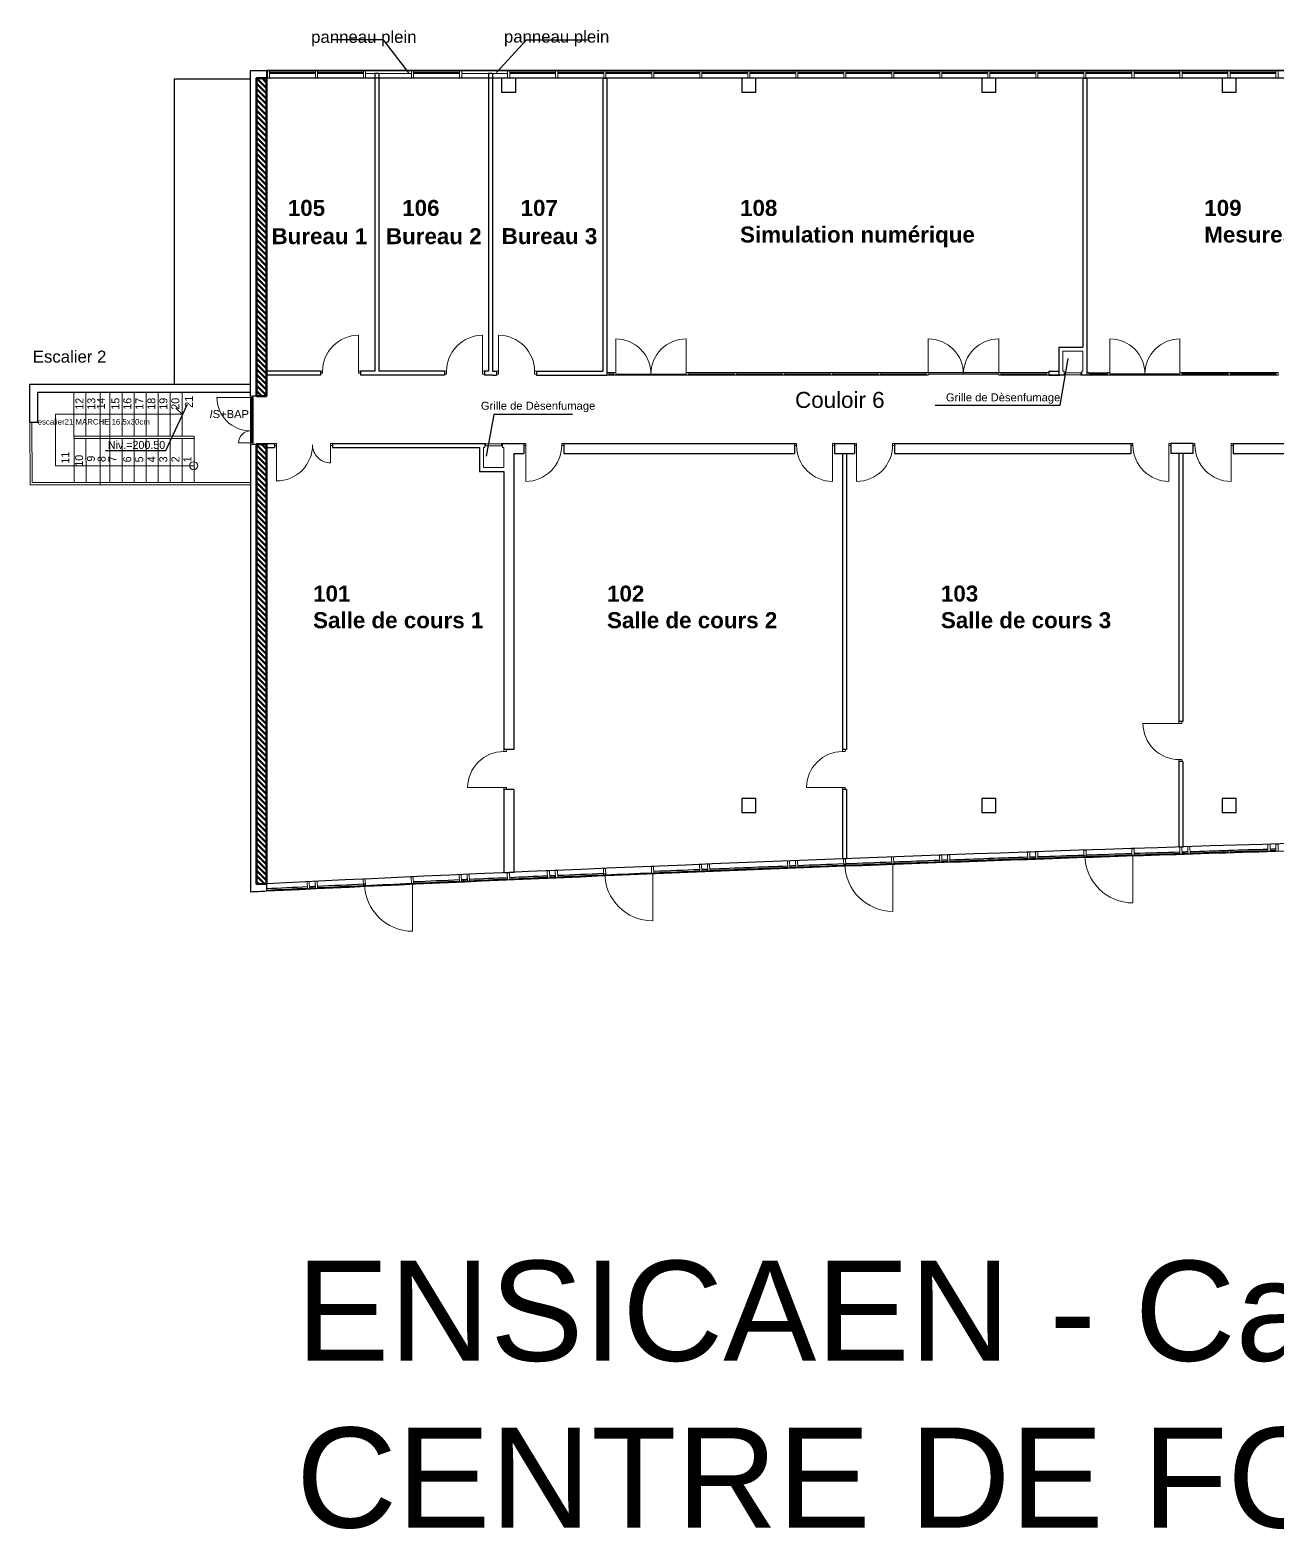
# Model space of a CAD drawing. Header units: metres. Extents: x 382092 to 525597, y 303932 to 353394.
# Drawn here: x 382092 to 413254, y 303932 to 341388 of the extents above; entities that cross this region are included whole.
import ezdxf

# ---------------------------------------------------------------- set-up
doc = ezdxf.new("R2010")
doc.units = ezdxf.units.M
doc.header["$LTSCALE"] = 2
doc.header["$MEASUREMENT"] = 0
for name, color, linetype in [('0.01', 8, 'Continuous'), ('MOJI', 7, 'Continuous'), ('ST POTEAU', 160, 'Continuous')]:
    doc.layers.add(name, color=color, linetype=linetype)
for name, color, linetype, lineweight in [('0.03', 151, 'Continuous', 5), ('0.10', 92, 'Continuous', 9), ('0.15', 5, 'Continuous', 15), ('0.30', 1, 'Continuous', 30), ('RdC$0$0.15', 5, 'Continuous', 15)]:
    doc.layers.add(name, color=color, linetype=linetype, lineweight=lineweight)
doc.layers.add('hojo', color=255, linetype='Continuous', plot=False)
doc.styles.add('arial', font='arial.ttf')
pattern_1 = [(135, (6e-11, -3e-11), (-67.351921, -67.351921), [])]

# ---------------------------------------------------------------- blocks, each defined once
blk = doc.blocks.new('*U776')
at = {"layer": '0.03', "flags": 128}
blk.add_lwpolyline([(-450, 450), (-450, -450)], dxfattribs=at)
blk.add_lwpolyline([(-450, -450, 0.414214), (450, 450)], format="xyb", dxfattribs=at)

msp = doc.modelspace()

# ---------------------------------------------------------------- hatches: boundary and pattern name
at = {"layer": '0.01', "lineweight": 53}
h = msp.add_hatch(dxfattribs=at)
h.set_pattern_fill('ANSI31', color=256, style=0)
h.set_pattern_definition(pattern_1)
h.paths.add_polyline_path([(388004, 332239), (387754, 332239), (387754, 340184), (388004, 340184)])
h = msp.add_hatch(dxfattribs=at)
h.set_pattern_fill('ANSI31', color=256, style=0)
h.set_pattern_definition(pattern_1)
h.paths.add_polyline_path([(388004, 320057), (387754, 320045), (387754, 331039), (388004, 331039)])

# ---------------------------------------------------------------- linework, layer by layer
at = {"layer": '0.01'}
for p, q in [((459879, 340374), (388004, 340374)), ((459879, 340364), (388004, 340364)), ((459879, 340184), (388004, 340184)), ((396679, 332822), (396554, 332822)), ((396679, 332762), (396554, 332762)), ((409029, 332759), (408554, 332759))]:
    msp.add_line(p, q, dxfattribs=at)
at = {"layer": '0.01', "flags": 128}
for points in [[(390428, 340364), (388080, 340364)], [(389228, 340304), (388080, 340304)], [(390428, 340304), (389280, 340304)], [(392828, 340364), (391680, 340364)], [(392828, 340304), (391680, 340304)], [(425254, 340364), (394080, 340364)], [(395228, 340304), (394080, 340304)], [(396428, 340304), (395280, 340304)], [(397628, 340304), (396480, 340304)], [(398828, 340304), (397680, 340304)], [(400028, 340304), (398880, 340304)], [(401228, 340304), (400080, 340304)], [(402428, 340304), (401280, 340304)], [(403628, 340304), (402480, 340304)], [(404828, 340304), (403680, 340304)], [(406028, 340304), (404880, 340304)], [(407228, 340304), (406080, 340304)], [(408428, 340304), (407280, 340304)], [(409628, 340304), (408480, 340304)], [(410828, 340304), (409680, 340304)], [(412028, 340304), (410880, 340304)], [(413228, 340304), (412080, 340304)], [(398489, 332762), (396729, 332762)], [(399689, 332822), (398539, 332822)], [(399689, 332762), (398539, 332762)], [(400889, 332822), (399739, 332822)], [(400889, 332762), (399739, 332762)], [(402089, 332822), (400939, 332822)], [(402089, 332762), (400939, 332762)], [(403289, 332822), (402139, 332822)], [(403289, 332762), (402139, 332762)], [(404489, 332822), (403339, 332822)], [(404489, 332762), (403339, 332762)], [(406299, 332819), (404539, 332819)], [(407499, 332822), (406349, 332822)], [(407499, 332762), (406349, 332762)], [(408554, 332823), (409029, 332823)], [(410829, 332763), (409079, 332763)], [(412029, 332823), (410879, 332823)], [(412029, 332763), (410879, 332763)], [(413229, 332823), (412079, 332823)], [(413229, 332763), (412079, 332763)], [(387604, 332209), (387604, 331069)], [(387604, 331969), (387604, 331069)], [(387664, 332209), (387664, 331069)], [(397629, 320298), (397629, 320298)]]:
    msp.add_lwpolyline(points, dxfattribs=at)
for points in [[(429929, 321463, 0.007308), (388004, 320057)], [(414454, 320897, 0.004612), (388004, 319867)], [(410828, 320794, 0.00292), (394079, 320157)], [(404826, 320638, 0.0002), (403677, 320596)], [(405026, 320646, 0.000026), (404877, 320640)], [(407026, 320717, 0.00034), (405077, 320647)], [(407225, 320724, 0.000026), (407078, 320719)], [(408428, 320765, 0.000201), (407277, 320725)], [(409628, 320805, 0.0002), (408480, 320767)], [(410828, 320844, 0.0002), (409680, 320807)], [(411028, 320851, 0.000026), (410880, 320846)], [(411028, 320801, 0.000026), (410880, 320796, 0.000026)], [(413028, 320914, 0.00034), (411080, 320852)], [(412029, 320833, 0.000165), (411080, 320802)], [(413028, 320864, 0.000165), (412079, 320834)], [(413228, 320920, 0.000026), (413080, 320915)], [(413228, 320870, 0.000026), (413080, 320865)], [(395025, 320248, 0.000165), (394077, 320207)], [(395225, 320256, 0.000026), (395077, 320250)], [(396425, 320308, 0.0002), (395277, 320259)], [(398825, 320407, 0.0002), (397677, 320360)], [(399025, 320415, 0.000026), (398877, 320409)], [(401025, 320495, 0.00034), (399077, 320417)], [(401225, 320503, 0.000026), (401077, 320497)], [(402425, 320549, 0.0002), (401277, 320505)], [(403625, 320594, 0.0002), (402477, 320551)], [(389025, 319976, 0.000178), (388004, 319927, 0.000178)], [(389027, 319926, 0.000179), (388004, 319877)], [(389225, 319985, 0.000026), (389077, 319978)], [(389227, 319935, 0.000026), (389079, 319928)], [(390425, 320041, 0.0002), (389277, 319988)], [(390427, 319991, 0.0002), (389279, 319938)], [(391627, 320047, 0.0002), (390479, 319994)], [(392825, 320151, 0.0002), (391677, 320099)], [(394027, 320154, 0.000409), (391679, 320049)], [(393025, 320160, 0.000026), (392877, 320153)], [(394025, 320204, 0.000165), (393077, 320162)]]:
    msp.add_lwpolyline(points, format="xyb", dxfattribs=at)
at = {"layer": '0.03'}
for p, q in [((390304, 333759), (390304, 332859)), ((393401, 333759), (393401, 332859)), ((393801, 333759), (393801, 332859)), ((396679, 332792), (396554, 332792)), ((409029, 332793), (408554, 332793)), ((383844, 330019), (383844, 332339)), ((385892, 332339), (385892, 331239)), ((385892, 331786), (385733, 331937)), ((382093, 330019), (382092, 331589)), ((382143, 330078), (382142, 331589)), ((382728, 331786), (385892, 331786)), ((382728, 330495), (382728, 331786)), ((383192, 331239), (384092, 331239)), ((383192, 331179), (384092, 331179)), ((384092, 331179), (386192, 331179)), ((385892, 331179), (385892, 330079)), ((384092, 330496), (382728, 330495)), ((386192, 330495), (384092, 330496)), ((387604, 330019), (382093, 330019)), ((382143, 330079), (387604, 330079))]:
    msp.add_line(p, q, dxfattribs=at)
at = {"layer": '0.03', "flags": 128}
for points in [[(387754, 340184), (387753, 332239)], [(389228, 340334), (388080, 340334)], [(390428, 340334), (389280, 340334)], [(392828, 340334), (391680, 340334)], [(395228, 340334), (394080, 340334)], [(396428, 340334), (395280, 340334)], [(397628, 340334), (396480, 340334)], [(398828, 340334), (397680, 340334)], [(400028, 340334), (398880, 340334)], [(401228, 340334), (400080, 340334)], [(402428, 340334), (401280, 340334)], [(403628, 340334), (402480, 340334)], [(404828, 340334), (403680, 340334)], [(406028, 340334), (404880, 340334)], [(407228, 340334), (406080, 340334)], [(408428, 340334), (407280, 340334)], [(409628, 340334), (408480, 340334)], [(410828, 340334), (409680, 340334)], [(412028, 340334), (410880, 340334)], [(413228, 340334), (412080, 340334)], [(396729, 332789), (396729, 333669)], [(398489, 332789), (398489, 333669)], [(404539, 332789), (404539, 333669)], [(406299, 332789), (406299, 333669)], [(409079, 332793), (409079, 333668)], [(410829, 332793), (410829, 333668)], [(398489, 332792), (396729, 332792)], [(399689, 332792), (398539, 332792)], [(400889, 332792), (399739, 332792)], [(402089, 332792), (400939, 332792)], [(403289, 332792), (402139, 332792)], [(404489, 332792), (403339, 332792)], [(406299, 332789), (404539, 332789)], [(407499, 332792), (406349, 332792)], [(408354, 332819), (407954, 332819)], [(408354, 332769), (407954, 332769)], [(410829, 332793), (409079, 332793)], [(409329, 332793), (409079, 332793)], [(410829, 332793), (409679, 332793)], [(412029, 332793), (410879, 332793)], [(413229, 332793), (412079, 332793)], [(383193, 330079), (383192, 332339)], [(383492, 331239), (383492, 332339)], [(384092, 331178), (384092, 332339)], [(384392, 331239), (384392, 332339)], [(384692, 331239), (384692, 332339)], [(384992, 331239), (384992, 332339)], [(385292, 331239), (385292, 332339)], [(385592, 331239), (385592, 332339)], [(387604, 332209), (386764, 332209)], [(387604, 332209), (387604, 331909)], [(387634, 332209), (387634, 331069)], [(387664, 331969), (387664, 331069)], [(383192, 331239), (384092, 331239)], [(383493, 330079), (383492, 331179)], [(384092, 330079), (384092, 331239)], [(384092, 331239), (386192, 331239), (386192, 330079)], [(384392, 330079), (384392, 331179)], [(384692, 330079), (384692, 331179)], [(384992, 330079), (384992, 331179)], [(385292, 330079), (385292, 331179)], [(385592, 330079), (385592, 331179)], [(387304, 331069), (387604, 331069)], [(388254, 331021), (388254, 330121)], [(389604, 331021), (389604, 330571)], [(393479, 331049), (393879, 331049)], [(393479, 330999), (393879, 330999)], [(402147, 331009), (402147, 330109)], [(402747, 331009), (402747, 330109)], [(410554, 331009), (410554, 330109)], [(412104, 331009), (412104, 330109)], [(410804, 324059), (409904, 324059)], [(393929, 322459), (393029, 322459)], [(402397, 322459), (401497, 322459)]]:
    msp.add_lwpolyline(points, dxfattribs=at)
for points in [[(390304, 333759, 0.414214), (389404, 332859)], [(393401, 333759, 0.414214), (392501, 332859)], [(393801, 333759, -0.414214), (394701, 332859)], [(397609, 332789, 0.414214), (396729, 333669)], [(398489, 333669, 0.414214), (397609, 332789)], [(405419, 332789, 0.414214), (404539, 333669)], [(406299, 333669, 0.414214), (405419, 332789)], [(409954, 332793, 0.414214), (409079, 333668)], [(410829, 333668, 0.414214), (409954, 332793)], [(387604, 331369, -0.414214), (386764, 332209)], [(387304, 331069, -0.414214), (387604, 331369)], [(388254, 330121, 0.414214), (389154, 331021)], [(389154, 331021, 0.414214), (389604, 330571)], [(402147, 330109, -0.414214), (401247, 331009)], [(402747, 330109, 0.414214), (403647, 331009)], [(410554, 330109, -0.414214), (409654, 331009)], [(412104, 330109, -0.414214), (411204, 331009)], [(386283, 330499, -1), (386083, 330499, -1), (386283, 330499)], [(409904, 324059, 0.414214), (410804, 323159)], [(393929, 323359, 0.414214), (393029, 322459)], [(402397, 323359, 0.414214), (401497, 322459)], [(407027, 320687, 0.00034), (405079, 320617)], [(407226, 320694, 0.000026), (407079, 320689)], [(408428, 320735, 0.0002), (407278, 320696)], [(408454, 320766, 0.411835), (409654, 319576)], [(409628, 320775, 0.0002), (408480, 320737)], [(410828, 320814, 0.0002), (409680, 320777)], [(411028, 320821, 0.000026), (410880, 320816)], [(412029, 320853, 0.000165), (411080, 320822)], [(413028, 320884, 0.000165), (412079, 320854, 0.000165)], [(413228, 320890, 0.000026), (413080, 320885)], [(396426, 320278, 0.0002), (395278, 320229)], [(396454, 320319, 0.411835), (397654, 319129)], [(397626, 320328, 0.0002), (396478, 320280)], [(398826, 320377, 0.0002), (397678, 320330)], [(399026, 320385, 0.000026), (398878, 320379, 0.000026)], [(401027, 320465, 0.00034), (399078, 320387)], [(401227, 320473, 0.000026), (401078, 320467)], [(402426, 320519, 0.0002), (401278, 320475)], [(402454, 320555, 0.411835), (403654, 319365)], [(403627, 320564, 0.0002), (402478, 320521)], [(404827, 320608, 0.0002), (403679, 320566)], [(405027, 320616, 0.000026), (404879, 320610)], [(389026, 319946, 0.000178), (388004, 319897, 0.000178)], [(389226, 319955, 0.000026), (389078, 319948)], [(390426, 320011, 0.0002), (389278, 319958)], [(390454, 320058, 0.411835), (391654, 318868)], [(391626, 320067, 0.0002), (390478, 320014)], [(392826, 320121, 0.0002), (391678, 320069)], [(393026, 320130, 0.000026), (392878, 320123)], [(394026, 320174, 0.000165), (393078, 320132)], [(395027, 320218, 0.000165), (394078, 320177, 0.000165)], [(395226, 320227, 0.000026), (395078, 320220)]]:
    msp.add_lwpolyline(points, format="xyb", dxfattribs=at)
at = {"layer": '0.03'}
for points in [[(409654, 320776), (409654, 319576)], [(397654, 320329), (397654, 319129)], [(403654, 320565), (403654, 319365)], [(391654, 320068), (391654, 318868)]]:
    msp.add_lwpolyline(points, dxfattribs=at)
at = {"layer": '0.10'}
for p, q in [((390480, 340364), (391628, 340364)), ((392880, 340364), (394028, 340364)), ((389404, 332859), (389354, 332859)), ((389404, 332809), (389354, 332809)), ((389404, 332859), (389404, 332809)), ((390354, 332859), (390304, 332859)), ((390304, 332859), (390304, 332809)), ((390354, 332809), (390304, 332809)), ((388204, 331059), (388254, 331059)), ((388204, 331009), (388254, 331009)), ((388254, 331059), (388254, 331009)), ((389654, 331059), (389604, 331059)), ((389604, 331059), (389604, 331009)), ((389654, 331009), (389604, 331009)), ((394429, 331059), (394479, 331059)), ((394429, 331009), (394479, 331009)), ((394479, 331059), (394479, 331009)), ((395429, 331059), (395379, 331059)), ((395379, 331059), (395379, 331009)), ((395429, 331009), (395379, 331009)), ((401197, 331059), (401247, 331059)), ((401197, 331009), (401247, 331009)), ((401247, 331059), (401247, 331009)), ((402197, 331059), (402147, 331059)), ((402147, 331059), (402147, 331009)), ((402197, 331009), (402147, 331009)), ((402697, 331059), (402747, 331059)), ((402697, 331009), (402747, 331009)), ((402747, 331059), (402747, 331009)), ((403697, 331059), (403647, 331059)), ((403647, 331059), (403647, 331009)), ((403697, 331009), (403647, 331009)), ((409604, 331059), (409654, 331059)), ((409604, 331009), (409654, 331009)), ((409654, 331059), (409654, 331009)), ((410604, 331059), (410554, 331059)), ((410554, 331059), (410554, 331009)), ((410604, 331009), (410554, 331009)), ((411154, 331059), (411204, 331059)), ((411154, 331009), (411204, 331009)), ((411204, 331059), (411204, 331009)), ((412154, 331059), (412104, 331059)), ((412104, 331059), (412104, 331009)), ((412154, 331009), (412104, 331009))]:
    msp.add_line(p, q, dxfattribs=at)
for points in [[(388028, 340364), (388080, 340364), (388080, 340184), (388028, 340184)], [(389228, 340364), (389280, 340364), (389280, 340184), (389228, 340184)], [(390428, 340364), (390480, 340364), (390480, 340184), (390428, 340184)], [(391628, 340364), (391680, 340364), (391680, 340187), (391628, 340187)], [(392828, 340364), (392880, 340364), (392880, 340187), (392828, 340187)], [(394028, 340364), (394080, 340364), (394080, 340187), (394028, 340187)], [(395228, 340364), (395280, 340364), (395280, 340187), (395228, 340187)], [(396428, 340364), (396480, 340364), (396480, 340187), (396428, 340187)], [(397628, 340364), (397680, 340364), (397680, 340187), (397628, 340187)], [(398828, 340364), (398880, 340364), (398880, 340187), (398828, 340187)], [(400028, 340364), (400080, 340364), (400080, 340187), (400028, 340187)], [(401228, 340364), (401280, 340364), (401280, 340187), (401228, 340187)], [(402428, 340364), (402480, 340364), (402480, 340187), (402428, 340187)], [(403628, 340364), (403680, 340364), (403680, 340187), (403628, 340187)], [(404828, 340364), (404880, 340364), (404880, 340187), (404828, 340187)], [(406028, 340364), (406080, 340364), (406080, 340187), (406028, 340187)], [(407228, 340364), (407280, 340364), (407280, 340187), (407228, 340187)], [(408428, 340364), (408480, 340364), (408480, 340187), (408428, 340187)], [(409628, 340364), (409680, 340364), (409680, 340187), (409628, 340187)], [(410828, 340364), (410880, 340364), (410880, 340187), (410828, 340187)], [(412028, 340364), (412080, 340364), (412080, 340187), (412028, 340187)], [(413228, 340364), (413280, 340364), (413280, 340187), (413228, 340187)], [(413028, 321041), (413080, 321041), (413080, 320865), (413028, 320864)], [(413228, 321047), (413280, 321047), (413280, 320871), (413228, 320870)], [(401020, 320625), (401072, 320627), (401079, 320447), (401027, 320445)], [(401220, 320633), (401272, 320635), (401279, 320455), (401227, 320453)], [(402420, 320679), (402472, 320681), (402479, 320501), (402427, 320499)], [(403621, 320724), (403673, 320726), (403679, 320546), (403627, 320544)], [(404822, 320765), (404874, 320767), (404879, 320590), (404827, 320588)], [(405022, 320772), (405074, 320774), (405079, 320597), (405027, 320596)], [(407021, 320847), (407073, 320848), (407079, 320669), (407027, 320667)], [(407221, 320854), (407273, 320855), (407279, 320676), (407227, 320674)], [(408429, 320891), (408481, 320891), (408481, 320716), (408429, 320716)], [(409629, 320930), (409681, 320930), (409681, 320756), (409629, 320756)], [(410826, 320975), (410878, 320975), (410880, 320796), (410828, 320794)], [(411026, 320982), (411078, 320982), (411080, 320802), (411027, 320801)], [(392819, 320281), (392871, 320283), (392879, 320103), (392827, 320101)], [(393019, 320290), (393071, 320292), (393079, 320112), (393027, 320110)], [(394020, 320324), (394072, 320327), (394079, 320157), (394027, 320154)], [(395020, 320378), (395072, 320380), (395079, 320200), (395027, 320198)], [(395220, 320386), (395271, 320389), (395279, 320209), (395227, 320207)], [(396420, 320438), (396472, 320440), (396479, 320260), (396427, 320258)], [(397620, 320488), (397672, 320490), (397679, 320310), (397627, 320308)], [(398820, 320537), (398872, 320539), (398879, 320359), (398827, 320357)], [(399020, 320545), (399072, 320547), (399079, 320367), (399027, 320365)], [(389018, 320105), (389070, 320108), (389079, 319928), (389027, 319926)], [(389219, 320115), (389271, 320118), (389279, 319938), (389227, 319935)], [(390419, 320171), (390471, 320174), (390479, 319994), (390427, 319991)], [(391619, 320227), (391671, 320229), (391679, 320049), (391627, 320047)]]:
    msp.add_lwpolyline(points, close=True, dxfattribs=at)
at = {"layer": '0.10', "flags": 128}
for points in [[(391628, 340304), (390480, 340304)], [(394028, 340304), (392880, 340304)]]:
    msp.add_lwpolyline(points, dxfattribs=at)
for points in [[(398489, 332759), (398539, 332759), (398539, 332827), (398489, 332827)], [(398489, 332759), (398539, 332759), (398539, 332827), (398489, 332827)], [(409029, 332759), (409079, 332759), (409079, 332827), (409029, 332827)], [(410829, 332759), (410879, 332759), (410879, 332827), (410829, 332827)], [(410829, 332759), (410879, 332759), (410879, 332827), (410829, 332827)]]:
    msp.add_lwpolyline(points, close=True, dxfattribs=at)
at = {"layer": '0.10'}
for points in [[(392451, 332791), (392501, 332791), (392501, 332859), (392451, 332859)], [(393401, 332791), (393451, 332791), (393451, 332859), (393401, 332859)], [(393801, 332791), (393751, 332791), (393751, 332859), (393801, 332859)], [(394751, 332791), (394701, 332791), (394701, 332859), (394751, 332859)], [(396504, 332759), (396554, 332759), (396554, 332827), (396504, 332827)], [(396679, 332759), (396729, 332759), (396729, 332827), (396679, 332827)], [(399689, 332759), (399739, 332759), (399739, 332827), (399689, 332827)], [(400889, 332759), (400939, 332759), (400939, 332827), (400889, 332827)], [(402089, 332759), (402139, 332759), (402139, 332827), (402089, 332827)], [(403289, 332759), (403339, 332759), (403339, 332827), (403289, 332827)], [(404489, 332759), (404539, 332759), (404539, 332827), (404489, 332827)], [(406299, 332759), (406349, 332759), (406349, 332827), (406299, 332827)], [(407499, 332759), (407549, 332759), (407549, 332827), (407499, 332827)], [(408504, 332759), (408554, 332759), (408554, 332827), (408504, 332827)], [(410829, 332759), (410879, 332759), (410879, 332827), (410829, 332827)], [(412029, 332759), (412079, 332759), (412079, 332827), (412029, 332827)], [(413229, 332759), (413279, 332759), (413279, 332827), (413229, 332827)], [(410804, 324109), (410804, 324059), (410872, 324059), (410872, 324109)], [(393929, 323409), (393929, 323359), (393997, 323359), (393997, 323409)], [(402397, 323409), (402397, 323359), (402465, 323359), (402465, 323409)], [(410804, 323159), (410804, 323109), (410872, 323109), (410872, 323159)], [(393929, 322459), (393929, 322409), (393997, 322409), (393997, 322459)], [(402397, 322459), (402397, 322409), (402465, 322409), (402465, 322459)]]:
    msp.add_3dface(points, dxfattribs=at)
at = {"layer": '0.15', "flags": 128}
for points in [[(407904, 333359), (408404, 333359), (408404, 332859), (408374, 332859)], [(407934, 332859), (407904, 332859), (407904, 333359), (408404, 333359)], [(407934, 332819), (407934, 332859)], [(408374, 332819), (408374, 332859)], [(387634, 331969), (387634, 331069)], [(393459, 330999), (393459, 330959)], [(393899, 330999), (393899, 330959)]]:
    msp.add_lwpolyline(points, dxfattribs=at)
for points in [[(407954, 332819), (407934, 332819), (407934, 332759), (407954, 332759)], [(408354, 332819), (408374, 332819), (408374, 332759), (408354, 332759)]]:
    msp.add_lwpolyline(points, close=True, dxfattribs=at)
at = {"layer": '0.15'}
for points in [[(387664, 332209), (387664, 332239), (387604, 332239), (387604, 332209)], [(387664, 331039), (387664, 331069), (387604, 331069), (387604, 331039)], [(387664, 331039), (387664, 331069), (387604, 331069), (387604, 331039)], [(393479, 330999), (393459, 330999), (393459, 331059), (393479, 331059)], [(393879, 330999), (393899, 330999), (393899, 331059), (393879, 331059)]]:
    msp.add_lwpolyline(points, close=True, dxfattribs=at)
for points in [[(393929, 330459), (393429, 330459), (393429, 330959), (393459, 330959)], [(393899, 330959), (393929, 330959), (393929, 330459), (393429, 330459)]]:
    msp.add_lwpolyline(points, dxfattribs=at)
at = {"layer": '0.30', "linetype": 'Continuous'}
for p, q in [((387604, 340374), (388004, 340374)), ((388004, 340374), (388004, 340184)), ((408404, 340184), (408504, 340184)), ((402497, 320682), (402397, 320678)), ((410804, 320974), (410904, 320977)), ((393929, 320330), (394179, 320341))]:
    msp.add_line(p, q, dxfattribs=at)
at = {"layer": '0.30'}
for p, q in [((396404, 340187), (396504, 340187)), ((389354, 332859), (388004, 332859)), ((389354, 332759), (388004, 332759)), ((389354, 332859), (389354, 332759)), ((390706, 332859), (390354, 332859)), ((390354, 332859), (390354, 332759)), ((392451, 332759), (390354, 332759)), ((392451, 332859), (390806, 332859)), ((392451, 332859), (392451, 332759)), ((393451, 332859), (393451, 332759)), ((393551, 332859), (393451, 332859)), ((393551, 332759), (393451, 332759)), ((393651, 332859), (393751, 332859)), ((393651, 332759), (393751, 332759)), ((393751, 332859), (393751, 332759)), ((394751, 332859), (394751, 332759)), ((407549, 332859), (407549, 332759)), ((382092, 332539), (385692, 332539)), ((382092, 331589), (382092, 332539)), ((382292, 332339), (387604, 332339)), ((382292, 331589), (382292, 332339)), ((382092, 331589), (382292, 331589)), ((388204, 331059), (388204, 330959)), ((389654, 331059), (389654, 330959)), ((401197, 331059), (401197, 330809)), ((402197, 331059), (402197, 330809)), ((402697, 331059), (402697, 330809)), ((403697, 331059), (403697, 330809)), ((409604, 331059), (409604, 330809)), ((410604, 331059), (410604, 330809)), ((411154, 331059), (411154, 330809)), ((412154, 331059), (412154, 330809)), ((410904, 324109), (410804, 324109)), ((402497, 323409), (402397, 323409)), ((410904, 323109), (410804, 323109)), ((402497, 322409), (402397, 322409))]:
    msp.add_line(p, q, dxfattribs=at)
at = {"layer": '0.30', "flags": 128}
for points in [[(387604, 332239), (387604, 340374)], [(387754, 340184), (387753, 332239)], [(390706, 340304), (390706, 332859)], [(390806, 340304), (390706, 340304)], [(390806, 340304), (390806, 332859)], [(393551, 340304), (393551, 332859)], [(393651, 340304), (393551, 340304)], [(393651, 340304), (393651, 332859)], [(396404, 340187), (396404, 337559)], [(396504, 340187), (396504, 332759)], [(408404, 340184), (408404, 333459)], [(408504, 340184), (408504, 332759)], [(396404, 337559), (396404, 332859)], [(407804, 333459), (408404, 333459)], [(407804, 333459), (407804, 332859)], [(408504, 333459), (408504, 332859)], [(390504, 332759), (390404, 332759)], [(393651, 332759), (393551, 332759)], [(394751, 332859), (396404, 332859)], [(394751, 332759), (396504, 332759)], [(407549, 332859), (407804, 332859), (407804, 332759)], [(407804, 332759), (407549, 332759)], [(407549, 332759), (407829, 332759)], [(407934, 332759), (407804, 332759)], [(408504, 332759), (408374, 332759)], [(388004, 332239), (387654, 332239)], [(387604, 331039), (387604, 328034)], [(387664, 331039), (387754, 331039)], [(387754, 330959), (387754, 320045)], [(387804, 331059), (388204, 331059)], [(387804, 331059), (387804, 331039)], [(387804, 331039), (387804, 331059)], [(388004, 330959), (388204, 330959)], [(388004, 330959), (388004, 328044)], [(389654, 331059), (393459, 331059)], [(389654, 330959), (390104, 330959)], [(390104, 330959), (393329, 330959)], [(393899, 331059), (394429, 331059)], [(394179, 330809), (394179, 328559)], [(394179, 330809), (394429, 330809)], [(394429, 331059), (394429, 330809)], [(395429, 331059), (395429, 330809)], [(395429, 331059), (398504, 331059)], [(395429, 330809), (397004, 330809)], [(397004, 330809), (400104, 330809)], [(398504, 331059), (401197, 331059)], [(400104, 330809), (401197, 330809)], [(402197, 331059), (402697, 331059)], [(402197, 330809), (402697, 330809)], [(402397, 330809), (402397, 328779)], [(402497, 330809), (402497, 328779)], [(403697, 331059), (407454, 331059)], [(403697, 330809), (404504, 330809)], [(404504, 330809), (409604, 330809)], [(407454, 331059), (409604, 331059)], [(411154, 331059), (410604, 331059)], [(411154, 330809), (410604, 330809)], [(410804, 330809), (410804, 326159)], [(410904, 330809), (410904, 326159)], [(411154, 331059), (411154, 330809)], [(412154, 331059), (418854, 331059)], [(412154, 330809), (418854, 330809)], [(393929, 330359), (393929, 328559)], [(402397, 329159), (402397, 323409)], [(402497, 329159), (402497, 323409)], [(393929, 328559), (393929, 323409)], [(394179, 328559), (394179, 323409)], [(387604, 328034), (387604, 322934)], [(410804, 326159), (410804, 324659)], [(410904, 326159), (410904, 324109)], [(410804, 324659), (410804, 324109)], [(394179, 323409), (393929, 323409)], [(387604, 322934), (387604, 319847)], [(388004, 322944), (388004, 319867)], [(410804, 323109), (410804, 320974)], [(410904, 323109), (410904, 320977)], [(394179, 322409), (393929, 322409)], [(393929, 322409), (393929, 320330)], [(394179, 322409), (394179, 320341)], [(402397, 322409), (402397, 320678)], [(402497, 322409), (402497, 320682)]]:
    msp.add_lwpolyline(points, dxfattribs=at)
at = {"layer": '0.30'}
msp.add_lwpolyline([(393329, 330959), (393329, 330359), (393929, 330359)], dxfattribs=at)
at = {"layer": '0.30', "flags": 128}
msp.add_lwpolyline([(388004, 319867, 0.00007), (387604, 319847)], format="xyb", dxfattribs=at)
at = {"layer": '0.30'}
msp.add_3dface([(385692, 340159), (385692, 332539), (387604, 332539), (387604, 340159)], dxfattribs=at)
at = {"layer": 'hojo', "lineweight": 53, "flags": 128}
for points in [[(388004, 332239), (387754, 332239), (387754, 340184), (388004, 340184), (388004, 332239)], [(388004, 320057), (387754, 320045), (387754, 331039), (388004, 331039), (388004, 320057)]]:
    msp.add_lwpolyline(points, dxfattribs=at)
at = {"layer": 'MOJI', "flags": 128}
for points in [[(391563, 340321), (390930, 341139), (389622, 341139)], [(393754, 340328), (394500, 341139), (396024, 341139)], [(404713, 332016), (407832, 332016), (408037, 333179)], [(383979, 330877), (385484, 330877), (386032, 332041)]]:
    msp.add_lwpolyline(points, dxfattribs=at)
at = {"layer": 'MOJI'}
msp.add_lwpolyline([(395651, 331781), (393680, 331781), (393495, 330735)], dxfattribs=at)
at = {"layer": 'RdC$0$0.15', "flags": 128}
for points in [[(406029, 320682), (406029, 320632)], [(406079, 320683), (406079, 320633)], [(412029, 320883), (412029, 320822)], [(412079, 320884), (412079, 320824)], [(400029, 320456), (400029, 320396)], [(400079, 320458), (400079, 320398)]]:
    msp.add_lwpolyline(points, dxfattribs=at)
at = {"layer": 'ST POTEAU'}
for points in [[(393879, 339834), (394229, 339834), (394229, 340184), (393879, 340184)], [(399879, 339834), (400229, 339834), (400229, 340184), (399879, 340184)], [(405879, 339834), (406229, 339834), (406229, 340184), (405879, 340184)], [(411879, 339834), (412229, 339834), (412229, 340184), (411879, 340184)], [(399879, 321834), (400229, 321834), (400229, 322184), (399879, 322184)], [(405879, 321834), (406229, 321834), (406229, 322184), (405879, 322184)], [(411879, 321834), (412229, 321834), (412229, 322184), (411879, 322184)]]:
    msp.add_lwpolyline(points, close=True, dxfattribs=at)

# ---------------------------------------------------------------- block references
at = {"layer": '0.03'}
msp.add_blockref('*U776', (394929, 330559), dxfattribs=at)

# ---------------------------------------------------------------- texts
at = {"insert": (388741, 310635), "char_height": 2500, "attachment_point": 1}
msp.add_mtext_dynamic_manual_height_columns('{\\f@Arial Unicode MS|b0|i0|c0|p34;\\C5;ENSICAEN - Caligny\\PCENTRE DE FORMATION  \\C256;-\\C5; \\C256;R+1}', width=178605.77, gutter_width=2000, heights=[0], dxfattribs=at)
at = {"layer": 'MOJI', "style": 'arial'}
msp.add_text('Couloir 6', height=400, dxfattribs=at).set_placement((401211, 331945))
for s, insert, char_height, width, attachment_point in [('panneau plein', (390435, 341171), 300, 2541.91, 5), ('panneau plein', (395252, 341177), 300, 2541.91, 5), ('{\\fArial|b1|i0|c0|p34;105}', (388535, 337142), 400, 13020.3, 1), ('{\\fArial|b1|i0|c0|p34;106}', (391394, 337142), 400, 13020.3, 1), ('{\\fArial|b1|i0|c0|p34;107}', (394352, 337142), 400, 13020.3, 1), ('{\\fArial|b1|i0|c0|p34;108}', (399836, 337142), 400, 13020.3, 1), ('{\\fArial|b1|i0|c0|p34;109}', (411436, 337142), 400, 13020.3, 1), ('{\\fArial|b1|i0|c0|p34;Bureau 1}', (389324, 336233), 400, 2541.91, 5), ('{\\fArial|b1|i0|c0|p34;Bureau 2}', (392183, 336233), 400, 2541.91, 5), ('{\\fArial|b1|i0|c0|p34;Bureau 3}', (395074, 336233), 400, 2541.91, 5), ('{\\fArial|b1|i0|c0|p34;Simulation numérique}', (399836, 336477), 400, 13020.3, 1), ('{\\fArial|b1|i0|c0|p34;Mesures Physiques}', (411436, 336477), 400, 13020.3, 1), ('Grille de Dèsenfumage', (404980, 332308), 200, 9351.21, 1), ('\\fArial|b0|i1|c0|p39;I\\fArial|b0|i0|c0|p39;S+BAP', (386579, 331689), 200, 1881.49, 7), ('Grille de Dèsenfumage', (393360, 332099), 200, 9351.21, 1), ('escalier21 MARCHE 16.5x30cm', (385088, 331668), 140, 6545.84, 3), ('\\fMS UI Gothic|b0|i0|c0|p39;Niv.=200.50', (384037, 331120), 200, 9351.21, 1), ('{\\fArial|b1|i0|c0|p34;101}', (389167, 327506), 400, 13020.3, 1), ('{\\fArial|b1|i0|c0|p34;102}', (396512, 327506), 400, 13020.3, 1), ('{\\fArial|b1|i0|c0|p34;103}', (404855, 327506), 400, 13020.3, 1), ('{\\fArial|b1|i0|c0|p34;Salle de cours 1}', (389167, 326841), 400, 13020.3, 1), ('{\\fArial|b1|i0|c0|p34;Salle de cours 2}', (396512, 326841), 400, 13020.3, 1), ('{\\fArial|b1|i0|c0|p34;Salle de cours 3}', (404855, 326841), 400, 13020.3, 1)]:
    msp.add_mtext(s, dxfattribs=dict(at, insert=insert, char_height=char_height, width=width, attachment_point=attachment_point))
at = {"layer": 'MOJI', "lineweight": 0, "insert": (382162, 333377), "char_height": 300, "width": 9351.21, "attachment_point": 1, "style": 'arial'}
msp.add_mtext('Escalier 2', dxfattribs=at)
at = {"layer": 'MOJI', "char_height": 200, "width": 192.63, "attachment_point": 7, "rotation": 90, "style": 'arial'}
for s, insert in [('\\fMS UI Gothic|b0|i0|c0|p39;21', (386164, 331949)), ('\\fMS UI Gothic|b0|i0|c0|p39;12', (383428, 331899)), ('\\fMS UI Gothic|b0|i0|c0|p39;13', (383728, 331899)), ('\\fMS UI Gothic|b0|i0|c0|p39;14', (383963, 331906)), ('\\fMS UI Gothic|b0|i0|c0|p39;15', (384328, 331900)), ('\\fMS UI Gothic|b0|i0|c0|p39;16', (384628, 331900)), ('\\fMS UI Gothic|b0|i0|c0|p39;17', (384928, 331900)), ('\\fMS UI Gothic|b0|i0|c0|p39;18', (385228, 331900)), ('\\fMS UI Gothic|b0|i0|c0|p39;19', (385528, 331900)), ('\\fMS UI Gothic|b0|i0|c0|p39;20', (385828, 331900)), ('\\fMS UI Gothic|b0|i0|c0|p39;11', (383072, 330553)), ('\\fMS UI Gothic|b0|i0|c0|p39;10', (383420, 330476)), ('\\fMS UI Gothic|b0|i0|c0|p39;9', (383717, 330603)), ('\\fMS UI Gothic|b0|i0|c0|p39;8', (383984, 330592)), ('\\fMS UI Gothic|b0|i0|c0|p39;7', (384253, 330592)), ('\\fMS UI Gothic|b0|i0|c0|p39;6', (384626, 330584)), ('\\fMS UI Gothic|b0|i0|c0|p39;5', (384926, 330584)), ('\\fMS UI Gothic|b0|i0|c0|p39;4', (385226, 330584)), ('\\fMS UI Gothic|b0|i0|c0|p39;3', (385526, 330584)), ('\\fMS UI Gothic|b0|i0|c0|p39;2', (385826, 330584)), ('\\fMS UI Gothic|b0|i0|c0|p39;1', (386126, 330584))]:
    msp.add_mtext(s, dxfattribs=dict(at, insert=insert))

doc.saveas('drawing.dxf')
